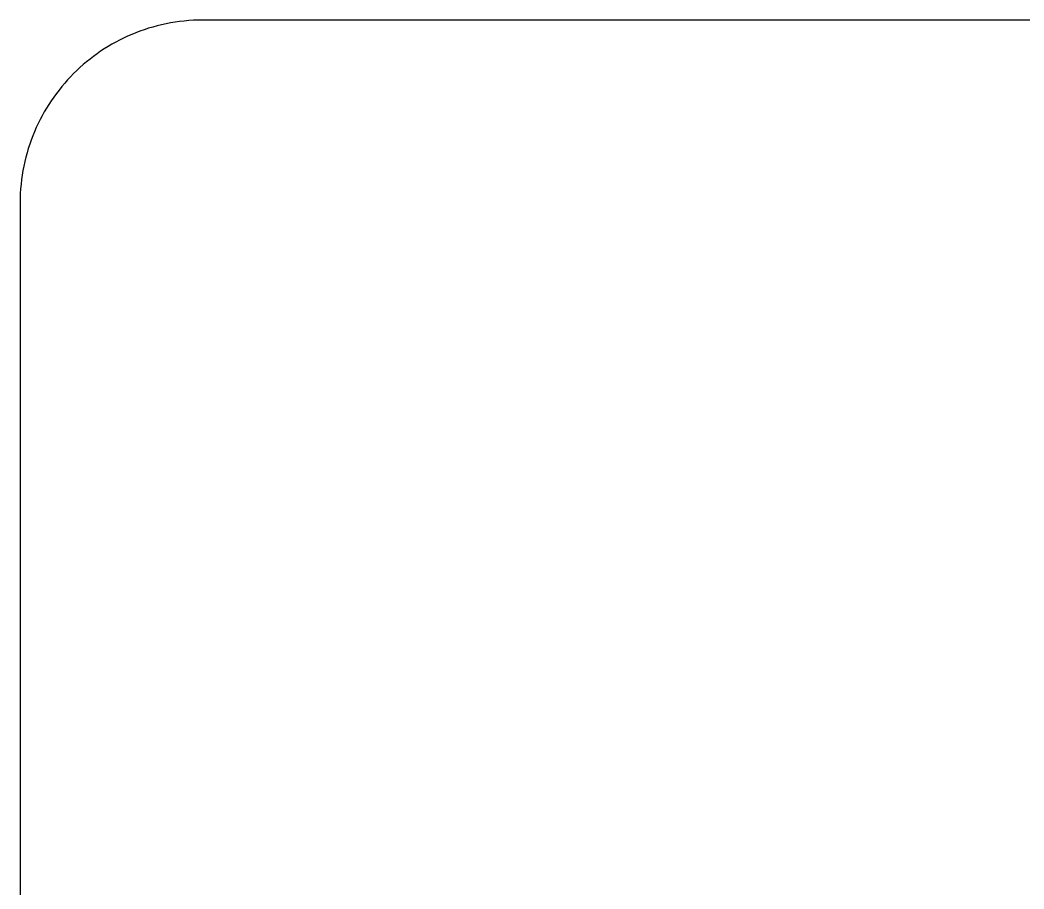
# Model space of a CAD drawing. Extents: x -53 to 325, y -116 to 23.
# Drawn here: x 259.75 to 267.99, y -78.02 to -70.89 of the extents above; entities that cross this region are included whole.
import ezdxf

# ---------------------------------------------------------------- set-up
doc = ezdxf.new("R2010")
doc.units = 0
for name, color, linetype in [('Shape1930', 7, 'CONTINUOUS'), ('Shape1931', 7, 'CONTINUOUS'), ('Shape1932', 7, 'CONTINUOUS'), ('Shape1933', 7, 'CONTINUOUS'), ('Shape1934', 7, 'CONTINUOUS'), ('Shape1935', 7, 'CONTINUOUS'), ('Shape1936', 7, 'CONTINUOUS'), ('Shape1937', 7, 'CONTINUOUS'), ('Shape1938', 7, 'CONTINUOUS'), ('Shape1939', 7, 'CONTINUOUS'), ('Shape1940', 7, 'CONTINUOUS'), ('Shape1941', 7, 'CONTINUOUS'), ('Shape1942', 7, 'CONTINUOUS'), ('Shape1943', 7, 'CONTINUOUS'), ('Shape1944', 7, 'CONTINUOUS'), ('Shape1945', 7, 'CONTINUOUS'), ('Shape1946', 7, 'CONTINUOUS'), ('Shape1947', 7, 'CONTINUOUS'), ('Shape1948', 7, 'CONTINUOUS'), ('Shape1949', 7, 'CONTINUOUS'), ('Shape1950', 7, 'CONTINUOUS'), ('Shape1951', 7, 'CONTINUOUS'), ('Shape1952', 7, 'CONTINUOUS'), ('Shape1953', 7, 'CONTINUOUS'), ('Shape1954', 7, 'CONTINUOUS'), ('Shape1955', 7, 'CONTINUOUS'), ('Shape1956', 7, 'CONTINUOUS'), ('Shape1957', 7, 'CONTINUOUS'), ('Shape1958', 7, 'CONTINUOUS'), ('Shape1959', 7, 'CONTINUOUS'), ('Shape1960', 7, 'CONTINUOUS'), ('Shape1961', 7, 'CONTINUOUS'), ('Shape1962', 7, 'CONTINUOUS'), ('Shape1963', 7, 'CONTINUOUS'), ('Shape1964', 7, 'CONTINUOUS'), ('Shape1965', 7, 'CONTINUOUS'), ('Shape1966', 7, 'CONTINUOUS'), ('Shape1967', 7, 'CONTINUOUS'), ('Shape1968', 7, 'CONTINUOUS'), ('Shape1969', 7, 'CONTINUOUS'), ('Shape1970', 7, 'CONTINUOUS'), ('Shape1971', 7, 'CONTINUOUS'), ('Shape1972', 7, 'CONTINUOUS'), ('Shape1973', 7, 'CONTINUOUS'), ('Shape1974', 7, 'CONTINUOUS'), ('Shape1975', 7, 'CONTINUOUS'), ('Shape1976', 7, 'CONTINUOUS'), ('Shape1977', 7, 'CONTINUOUS'), ('Shape1978', 7, 'CONTINUOUS'), ('Shape1979', 7, 'CONTINUOUS'), ('Shape1980', 7, 'CONTINUOUS'), ('Shape1981', 7, 'CONTINUOUS'), ('Shape1982', 7, 'CONTINUOUS'), ('Shape1983', 7, 'CONTINUOUS'), ('Shape1984', 7, 'CONTINUOUS'), ('Shape1985', 7, 'CONTINUOUS'), ('Shape1986', 7, 'CONTINUOUS'), ('Shape1987', 7, 'CONTINUOUS'), ('Shape1988', 7, 'CONTINUOUS'), ('Shape1989', 7, 'CONTINUOUS'), ('Shape1990', 7, 'CONTINUOUS'), ('Shape1991', 7, 'CONTINUOUS'), ('Shape1992', 7, 'CONTINUOUS'), ('Shape1993', 7, 'CONTINUOUS'), ('Shape1994', 7, 'CONTINUOUS'), ('Shape1995', 7, 'CONTINUOUS'), ('Shape1996', 7, 'CONTINUOUS'), ('Shape1997', 7, 'CONTINUOUS'), ('Shape1998', 7, 'CONTINUOUS'), ('Shape1999', 7, 'CONTINUOUS'), ('Shape2000', 7, 'CONTINUOUS'), ('Shape2001', 7, 'CONTINUOUS'), ('Shape2002', 7, 'CONTINUOUS'), ('Shape2003', 7, 'CONTINUOUS'), ('Shape2004', 7, 'CONTINUOUS'), ('Shape2005', 7, 'CONTINUOUS'), ('Shape2006', 7, 'CONTINUOUS'), ('Shape2007', 7, 'CONTINUOUS'), ('Shape2008', 7, 'CONTINUOUS'), ('Shape2009', 7, 'CONTINUOUS'), ('Shape2010', 7, 'CONTINUOUS'), ('Shape2011', 7, 'CONTINUOUS'), ('Shape2012', 7, 'CONTINUOUS'), ('Shape2013', 7, 'CONTINUOUS'), ('Shape2014', 7, 'CONTINUOUS'), ('Shape2015', 7, 'CONTINUOUS'), ('Shape2016', 7, 'CONTINUOUS'), ('Shape2017', 7, 'CONTINUOUS'), ('Shape2018', 7, 'CONTINUOUS'), ('Shape2019', 7, 'CONTINUOUS'), ('Shape2020', 7, 'CONTINUOUS'), ('Shape2021', 7, 'CONTINUOUS'), ('Shape2022', 7, 'CONTINUOUS'), ('Shape2023', 7, 'CONTINUOUS'), ('Shape2024', 7, 'CONTINUOUS'), ('Shape2025', 7, 'CONTINUOUS'), ('Shape2026', 7, 'CONTINUOUS'), ('Shape2027', 7, 'CONTINUOUS'), ('Shape2028', 7, 'CONTINUOUS'), ('Shape2029', 7, 'CONTINUOUS'), ('Shape2030', 7, 'CONTINUOUS'), ('Shape2031', 7, 'CONTINUOUS'), ('Shape2032', 7, 'CONTINUOUS'), ('Shape2033', 7, 'CONTINUOUS'), ('Shape2034', 7, 'CONTINUOUS'), ('Shape2035', 7, 'CONTINUOUS'), ('Shape2036', 7, 'CONTINUOUS'), ('Shape2037', 7, 'CONTINUOUS'), ('Shape2038', 7, 'CONTINUOUS'), ('Shape2039', 7, 'CONTINUOUS'), ('Shape2040', 7, 'CONTINUOUS'), ('Shape2041', 7, 'CONTINUOUS'), ('Shape2042', 7, 'CONTINUOUS'), ('Shape2043', 7, 'CONTINUOUS'), ('Shape2044', 7, 'CONTINUOUS'), ('Shape2045', 7, 'CONTINUOUS'), ('Shape2046', 7, 'CONTINUOUS'), ('Shape2047', 7, 'CONTINUOUS'), ('Shape2048', 7, 'CONTINUOUS'), ('Shape2049', 7, 'CONTINUOUS'), ('Shape2050', 7, 'CONTINUOUS'), ('Shape2051', 7, 'CONTINUOUS'), ('Shape2052', 7, 'CONTINUOUS'), ('Shape2053', 7, 'CONTINUOUS'), ('Shape2054', 7, 'CONTINUOUS'), ('Shape2055', 7, 'CONTINUOUS'), ('Shape2056', 7, 'CONTINUOUS'), ('Shape2057', 7, 'CONTINUOUS'), ('Shape2058', 7, 'CONTINUOUS'), ('Shape2059', 7, 'CONTINUOUS'), ('Shape2060', 7, 'CONTINUOUS'), ('Shape2061', 7, 'CONTINUOUS'), ('Shape2062', 7, 'CONTINUOUS'), ('Shape2063', 7, 'CONTINUOUS'), ('Shape2064', 7, 'CONTINUOUS'), ('Shape2065', 7, 'CONTINUOUS'), ('Shape2066', 7, 'CONTINUOUS'), ('Shape2067', 7, 'CONTINUOUS'), ('Shape2068', 7, 'CONTINUOUS'), ('Shape2069', 7, 'CONTINUOUS'), ('Shape2070', 7, 'CONTINUOUS'), ('Shape2071', 7, 'CONTINUOUS'), ('Shape2072', 7, 'CONTINUOUS'), ('Shape2073', 7, 'CONTINUOUS'), ('Shape2074', 7, 'CONTINUOUS'), ('Shape2075', 7, 'CONTINUOUS'), ('Shape2076', 7, 'CONTINUOUS'), ('Shape2077', 7, 'CONTINUOUS'), ('Shape2078', 7, 'CONTINUOUS'), ('Shape2079', 7, 'CONTINUOUS'), ('Shape2080', 7, 'CONTINUOUS'), ('Shape2081', 7, 'CONTINUOUS'), ('Shape2082', 7, 'CONTINUOUS'), ('Shape2083', 7, 'CONTINUOUS'), ('Shape2084', 7, 'CONTINUOUS'), ('Shape2085', 7, 'CONTINUOUS'), ('Shape2086', 7, 'CONTINUOUS'), ('Shape2087', 7, 'CONTINUOUS'), ('Shape2088', 7, 'CONTINUOUS'), ('Shape2089', 7, 'CONTINUOUS'), ('Shape2090', 7, 'CONTINUOUS'), ('Shape2091', 7, 'CONTINUOUS'), ('Shape2092', 7, 'CONTINUOUS'), ('Shape2093', 7, 'CONTINUOUS'), ('Shape2094', 7, 'CONTINUOUS'), ('Shape2095', 7, 'CONTINUOUS'), ('Shape2096', 7, 'CONTINUOUS'), ('Shape2097', 7, 'CONTINUOUS'), ('Shape2098', 7, 'CONTINUOUS'), ('Shape2099', 7, 'CONTINUOUS'), ('Shape2100', 7, 'CONTINUOUS'), ('Shape2101', 7, 'CONTINUOUS'), ('Shape2102', 7, 'CONTINUOUS'), ('Shape2103', 7, 'CONTINUOUS'), ('Shape2104', 7, 'CONTINUOUS'), ('Shape2105', 7, 'CONTINUOUS'), ('Shape2106', 7, 'CONTINUOUS'), ('Shape2107', 7, 'CONTINUOUS'), ('Shape2108', 7, 'CONTINUOUS'), ('Shape2109', 7, 'CONTINUOUS'), ('Shape2110', 7, 'CONTINUOUS'), ('Shape2111', 7, 'CONTINUOUS'), ('Shape2112', 7, 'CONTINUOUS'), ('Shape2113', 7, 'CONTINUOUS'), ('Shape2114', 7, 'CONTINUOUS'), ('Shape2115', 7, 'CONTINUOUS'), ('Shape2116', 7, 'CONTINUOUS'), ('Shape2117', 7, 'CONTINUOUS'), ('Shape2118', 7, 'CONTINUOUS'), ('Shape2119', 7, 'CONTINUOUS'), ('Shape2120', 7, 'CONTINUOUS'), ('Shape2121', 7, 'CONTINUOUS'), ('Shape2122', 7, 'CONTINUOUS'), ('Shape2123', 7, 'CONTINUOUS'), ('Shape2124', 7, 'CONTINUOUS'), ('Shape2125', 7, 'CONTINUOUS'), ('Shape2126', 7, 'CONTINUOUS'), ('Shape2127', 7, 'CONTINUOUS'), ('Shape2128', 7, 'CONTINUOUS'), ('Shape2129', 7, 'CONTINUOUS'), ('Shape2130', 7, 'CONTINUOUS'), ('Shape2131', 7, 'CONTINUOUS'), ('Shape2132', 7, 'CONTINUOUS'), ('Shape2133', 7, 'CONTINUOUS'), ('Shape2134', 7, 'CONTINUOUS'), ('Shape2135', 7, 'CONTINUOUS'), ('Shape2136', 7, 'CONTINUOUS'), ('Shape2137', 7, 'CONTINUOUS'), ('Shape2138', 7, 'CONTINUOUS'), ('Shape2139', 7, 'CONTINUOUS'), ('Shape2140', 7, 'CONTINUOUS'), ('Shape2141', 7, 'CONTINUOUS'), ('Shape2142', 7, 'CONTINUOUS'), ('Shape2143', 7, 'CONTINUOUS'), ('Shape2144', 7, 'CONTINUOUS'), ('Shape2145', 7, 'CONTINUOUS'), ('Shape2146', 7, 'CONTINUOUS'), ('Shape2147', 7, 'CONTINUOUS'), ('Shape2148', 7, 'CONTINUOUS'), ('Shape2149', 7, 'CONTINUOUS'), ('Shape2150', 7, 'CONTINUOUS'), ('Shape2151', 7, 'CONTINUOUS'), ('Shape2152', 7, 'CONTINUOUS'), ('Shape2153', 7, 'CONTINUOUS'), ('Shape2154', 7, 'CONTINUOUS'), ('Shape2155', 7, 'CONTINUOUS'), ('Shape2156', 7, 'CONTINUOUS'), ('Shape2157', 7, 'CONTINUOUS'), ('Shape2158', 7, 'CONTINUOUS'), ('Shape2159', 7, 'CONTINUOUS'), ('Shape2160', 7, 'CONTINUOUS'), ('Shape2161', 7, 'CONTINUOUS'), ('Shape2162', 7, 'CONTINUOUS'), ('Shape2163', 7, 'CONTINUOUS'), ('Shape2164', 7, 'CONTINUOUS'), ('Shape2165', 7, 'CONTINUOUS'), ('Shape2166', 7, 'CONTINUOUS'), ('Shape2167', 7, 'CONTINUOUS'), ('Shape2168', 7, 'CONTINUOUS'), ('Shape2169', 7, 'CONTINUOUS'), ('Shape2170', 7, 'CONTINUOUS'), ('Shape2171', 7, 'CONTINUOUS'), ('Shape2172', 7, 'CONTINUOUS'), ('Shape2173', 7, 'CONTINUOUS'), ('Shape2174', 7, 'CONTINUOUS'), ('Shape2175', 7, 'CONTINUOUS'), ('Shape2176', 7, 'CONTINUOUS'), ('Shape2177', 7, 'CONTINUOUS'), ('Shape2178', 7, 'CONTINUOUS'), ('Shape2179', 7, 'CONTINUOUS'), ('Shape2180', 7, 'CONTINUOUS'), ('Shape2181', 7, 'CONTINUOUS'), ('Shape2182', 7, 'CONTINUOUS'), ('Shape2183', 7, 'CONTINUOUS'), ('Shape2184', 7, 'CONTINUOUS'), ('Shape2185', 7, 'CONTINUOUS'), ('Shape2186', 7, 'CONTINUOUS'), ('Shape2187', 7, 'CONTINUOUS'), ('Shape2188', 7, 'CONTINUOUS'), ('Shape2189', 7, 'CONTINUOUS'), ('Shape2190', 7, 'CONTINUOUS'), ('Shape2191', 7, 'CONTINUOUS'), ('Shape2192', 7, 'CONTINUOUS'), ('Shape2193', 7, 'CONTINUOUS'), ('Shape2194', 7, 'CONTINUOUS'), ('Shape2195', 7, 'CONTINUOUS'), ('Shape2196', 7, 'CONTINUOUS'), ('Shape2197', 7, 'CONTINUOUS'), ('Shape2198', 7, 'CONTINUOUS'), ('Shape2199', 7, 'CONTINUOUS'), ('Shape2200', 7, 'CONTINUOUS'), ('Shape2201', 7, 'CONTINUOUS'), ('Shape2202', 7, 'CONTINUOUS'), ('Shape2203', 7, 'CONTINUOUS'), ('Shape2204', 7, 'CONTINUOUS'), ('Shape2205', 7, 'CONTINUOUS'), ('Shape2206', 7, 'CONTINUOUS'), ('Shape2207', 7, 'CONTINUOUS'), ('Shape2208', 7, 'CONTINUOUS'), ('Shape2209', 7, 'CONTINUOUS'), ('Shape2210', 7, 'CONTINUOUS'), ('Shape2211', 7, 'CONTINUOUS'), ('Shape2212', 7, 'CONTINUOUS'), ('Shape2213', 7, 'CONTINUOUS'), ('Shape2214', 7, 'CONTINUOUS'), ('Shape2215', 7, 'CONTINUOUS'), ('Shape2216', 7, 'CONTINUOUS'), ('Shape2217', 7, 'CONTINUOUS'), ('Shape2218', 7, 'CONTINUOUS'), ('Shape2219', 7, 'CONTINUOUS'), ('Shape2220', 7, 'CONTINUOUS'), ('Shape2221', 7, 'CONTINUOUS'), ('Shape2222', 7, 'CONTINUOUS'), ('Shape2223', 7, 'CONTINUOUS'), ('Shape2224', 7, 'CONTINUOUS'), ('Shape2225', 7, 'CONTINUOUS'), ('Shape2226', 7, 'CONTINUOUS'), ('Shape2227', 7, 'CONTINUOUS'), ('Shape2228', 7, 'CONTINUOUS'), ('Shape2229', 7, 'CONTINUOUS'), ('Shape2230', 7, 'CONTINUOUS'), ('Shape2231', 7, 'CONTINUOUS'), ('Shape2232', 7, 'CONTINUOUS'), ('Shape2233', 7, 'CONTINUOUS'), ('Shape2234', 7, 'CONTINUOUS'), ('Shape2235', 7, 'CONTINUOUS'), ('Shape2236', 7, 'CONTINUOUS'), ('Shape2237', 7, 'CONTINUOUS'), ('Shape2238', 7, 'CONTINUOUS'), ('Shape2239', 7, 'CONTINUOUS'), ('Shape2240', 7, 'CONTINUOUS'), ('Shape2241', 7, 'CONTINUOUS'), ('Shape2242', 7, 'CONTINUOUS'), ('Shape2243', 7, 'CONTINUOUS'), ('Shape2244', 7, 'CONTINUOUS'), ('Shape2245', 7, 'CONTINUOUS'), ('Shape2246', 7, 'CONTINUOUS'), ('Shape2247', 7, 'CONTINUOUS'), ('Shape2248', 7, 'CONTINUOUS'), ('Shape2249', 7, 'CONTINUOUS')]:
    doc.layers.add(name, color=color, linetype=linetype)

msp = doc.modelspace()

# ---------------------------------------------------------------- linework, layer by layer
at = {"layer": 'Shape1930'}
msp.add_line((268.088, -70.8924), (267.89, -70.8924), dxfattribs=at)
at = {"layer": 'Shape1931'}
msp.add_line((267.89, -70.8924), (267.693, -70.8924), dxfattribs=at)
at = {"layer": 'Shape1932'}
msp.add_line((267.693, -70.8924), (267.497, -70.8924), dxfattribs=at)
at = {"layer": 'Shape1933'}
msp.add_line((267.497, -70.8924), (267.301, -70.8924), dxfattribs=at)
at = {"layer": 'Shape1934'}
msp.add_line((267.301, -70.8924), (267.204, -70.8924), dxfattribs=at)
at = {"layer": 'Shape1935'}
msp.add_line((267.204, -70.8924), (267.108, -70.8924), dxfattribs=at)
at = {"layer": 'Shape1936'}
msp.add_line((267.108, -70.8924), (267.011, -70.8924), dxfattribs=at)
at = {"layer": 'Shape1937'}
msp.add_line((267.011, -70.8924), (266.915, -70.8924), dxfattribs=at)
at = {"layer": 'Shape1938'}
msp.add_line((266.915, -70.8924), (266.82, -70.8924), dxfattribs=at)
at = {"layer": 'Shape1939'}
msp.add_line((266.82, -70.8924), (266.725, -70.8924), dxfattribs=at)
at = {"layer": 'Shape1940'}
msp.add_line((266.725, -70.8924), (266.63, -70.8924), dxfattribs=at)
at = {"layer": 'Shape1941'}
msp.add_line((266.63, -70.8924), (266.535, -70.8924), dxfattribs=at)
at = {"layer": 'Shape1942'}
msp.add_line((266.535, -70.8924), (266.441, -70.8924), dxfattribs=at)
at = {"layer": 'Shape1943'}
msp.add_line((266.441, -70.8924), (266.348, -70.8924), dxfattribs=at)
at = {"layer": 'Shape1944'}
msp.add_line((266.348, -70.8924), (266.255, -70.8924), dxfattribs=at)
at = {"layer": 'Shape1945'}
msp.add_line((266.255, -70.8924), (266.162, -70.8924), dxfattribs=at)
at = {"layer": 'Shape1946'}
msp.add_line((266.162, -70.8924), (266.07, -70.8924), dxfattribs=at)
at = {"layer": 'Shape1947'}
msp.add_line((266.07, -70.8924), (265.978, -70.8924), dxfattribs=at)
at = {"layer": 'Shape1948'}
msp.add_line((265.978, -70.8924), (265.887, -70.8924), dxfattribs=at)
at = {"layer": 'Shape1949'}
msp.add_line((265.887, -70.8924), (265.796, -70.8924), dxfattribs=at)
at = {"layer": 'Shape1950'}
msp.add_line((265.796, -70.8924), (265.706, -70.8924), dxfattribs=at)
at = {"layer": 'Shape1951'}
msp.add_line((265.706, -70.8924), (265.616, -70.8924), dxfattribs=at)
at = {"layer": 'Shape1952'}
msp.add_line((265.616, -70.8924), (265.527, -70.8924), dxfattribs=at)
at = {"layer": 'Shape1953'}
msp.add_line((265.527, -70.8924), (265.438, -70.8924), dxfattribs=at)
at = {"layer": 'Shape1954'}
msp.add_line((265.438, -70.8924), (265.35, -70.8924), dxfattribs=at)
at = {"layer": 'Shape1955'}
msp.add_line((265.35, -70.8924), (265.263, -70.8924), dxfattribs=at)
at = {"layer": 'Shape1956'}
msp.add_line((265.263, -70.8924), (265.176, -70.8924), dxfattribs=at)
at = {"layer": 'Shape1957'}
msp.add_line((265.176, -70.8924), (265.09, -70.8924), dxfattribs=at)
at = {"layer": 'Shape1958'}
msp.add_line((265.09, -70.8924), (265.004, -70.8924), dxfattribs=at)
at = {"layer": 'Shape1959'}
msp.add_line((265.004, -70.8924), (264.919, -70.8924), dxfattribs=at)
at = {"layer": 'Shape1960'}
msp.add_line((264.919, -70.8924), (264.835, -70.8924), dxfattribs=at)
at = {"layer": 'Shape1961'}
msp.add_line((264.835, -70.8924), (264.751, -70.8924), dxfattribs=at)
at = {"layer": 'Shape1962'}
msp.add_line((264.751, -70.8924), (264.668, -70.8924), dxfattribs=at)
at = {"layer": 'Shape1963'}
msp.add_line((264.668, -70.8924), (264.586, -70.8924), dxfattribs=at)
at = {"layer": 'Shape1964'}
msp.add_line((264.586, -70.8924), (264.504, -70.8924), dxfattribs=at)
at = {"layer": 'Shape1965'}
msp.add_line((264.504, -70.8924), (264.423, -70.8924), dxfattribs=at)
at = {"layer": 'Shape1966'}
msp.add_line((264.423, -70.8924), (264.343, -70.8924), dxfattribs=at)
at = {"layer": 'Shape1967'}
msp.add_line((264.343, -70.8924), (264.264, -70.8924), dxfattribs=at)
at = {"layer": 'Shape1968'}
msp.add_line((264.264, -70.8924), (264.185, -70.8924), dxfattribs=at)
at = {"layer": 'Shape1969'}
msp.add_line((264.185, -70.8924), (264.107, -70.8924), dxfattribs=at)
at = {"layer": 'Shape1970'}
msp.add_line((264.107, -70.8924), (264.03, -70.8924), dxfattribs=at)
at = {"layer": 'Shape1971'}
msp.add_line((264.03, -70.8924), (263.953, -70.8924), dxfattribs=at)
at = {"layer": 'Shape1972'}
msp.add_line((263.953, -70.8924), (263.878, -70.8924), dxfattribs=at)
at = {"layer": 'Shape1973'}
msp.add_line((263.878, -70.8924), (263.803, -70.8924), dxfattribs=at)
at = {"layer": 'Shape1974'}
msp.add_line((263.803, -70.8924), (263.729, -70.8924), dxfattribs=at)
at = {"layer": 'Shape1975'}
msp.add_line((263.729, -70.8924), (263.656, -70.8924), dxfattribs=at)
at = {"layer": 'Shape1976'}
msp.add_line((263.656, -70.8924), (263.583, -70.8924), dxfattribs=at)
at = {"layer": 'Shape1977'}
msp.add_line((263.583, -70.8924), (263.512, -70.8924), dxfattribs=at)
at = {"layer": 'Shape1978'}
msp.add_line((263.512, -70.8924), (263.441, -70.8924), dxfattribs=at)
at = {"layer": 'Shape1979'}
msp.add_line((263.441, -70.8924), (263.372, -70.8924), dxfattribs=at)
at = {"layer": 'Shape1980'}
msp.add_line((263.372, -70.8924), (263.303, -70.8924), dxfattribs=at)
at = {"layer": 'Shape1981'}
msp.add_line((263.303, -70.8924), (263.235, -70.8924), dxfattribs=at)
at = {"layer": 'Shape1982'}
msp.add_line((263.235, -70.8924), (263.168, -70.8924), dxfattribs=at)
at = {"layer": 'Shape1983'}
msp.add_line((263.168, -70.8924), (263.102, -70.8924), dxfattribs=at)
at = {"layer": 'Shape1984'}
msp.add_line((263.102, -70.8924), (263.036, -70.8924), dxfattribs=at)
at = {"layer": 'Shape1985'}
msp.add_line((263.036, -70.8924), (262.972, -70.8924), dxfattribs=at)
at = {"layer": 'Shape1986'}
msp.add_line((262.972, -70.8924), (262.909, -70.8924), dxfattribs=at)
at = {"layer": 'Shape1987'}
msp.add_line((262.909, -70.8924), (262.847, -70.8924), dxfattribs=at)
at = {"layer": 'Shape1988'}
msp.add_line((262.847, -70.8924), (262.785, -70.8924), dxfattribs=at)
at = {"layer": 'Shape1989'}
msp.add_line((262.785, -70.8924), (262.725, -70.8924), dxfattribs=at)
at = {"layer": 'Shape1990'}
msp.add_line((262.725, -70.8924), (262.666, -70.8924), dxfattribs=at)
at = {"layer": 'Shape1991'}
msp.add_line((262.666, -70.8924), (262.608, -70.8924), dxfattribs=at)
at = {"layer": 'Shape1992'}
msp.add_line((262.608, -70.8924), (262.55, -70.8924), dxfattribs=at)
at = {"layer": 'Shape1993'}
msp.add_line((262.55, -70.8924), (262.494, -70.8924), dxfattribs=at)
at = {"layer": 'Shape1994'}
msp.add_line((262.494, -70.8924), (262.439, -70.8924), dxfattribs=at)
at = {"layer": 'Shape1995'}
msp.add_line((262.439, -70.8924), (262.385, -70.8924), dxfattribs=at)
at = {"layer": 'Shape1996'}
msp.add_line((262.385, -70.8924), (262.332, -70.8924), dxfattribs=at)
at = {"layer": 'Shape1997'}
msp.add_line((262.332, -70.8924), (262.28, -70.8924), dxfattribs=at)
at = {"layer": 'Shape1998'}
msp.add_line((262.28, -70.8924), (262.23, -70.8924), dxfattribs=at)
at = {"layer": 'Shape1999'}
msp.add_line((262.23, -70.8924), (262.18, -70.8924), dxfattribs=at)
at = {"layer": 'Shape2000'}
msp.add_line((262.18, -70.8924), (262.132, -70.8924), dxfattribs=at)
at = {"layer": 'Shape2001'}
msp.add_line((262.132, -70.8924), (262.084, -70.8924), dxfattribs=at)
at = {"layer": 'Shape2002'}
msp.add_line((262.084, -70.8924), (262.038, -70.8924), dxfattribs=at)
at = {"layer": 'Shape2003'}
msp.add_line((262.038, -70.8924), (261.993, -70.8924), dxfattribs=at)
at = {"layer": 'Shape2004'}
msp.add_line((261.993, -70.8924), (261.95, -70.8924), dxfattribs=at)
at = {"layer": 'Shape2005'}
msp.add_line((261.95, -70.8924), (261.907, -70.8924), dxfattribs=at)
at = {"layer": 'Shape2006'}
msp.add_line((261.907, -70.8924), (261.866, -70.8924), dxfattribs=at)
at = {"layer": 'Shape2007'}
msp.add_line((261.866, -70.8924), (261.826, -70.8924), dxfattribs=at)
at = {"layer": 'Shape2008'}
msp.add_line((261.826, -70.8924), (261.787, -70.8924), dxfattribs=at)
at = {"layer": 'Shape2009'}
msp.add_line((261.787, -70.8924), (261.749, -70.8924), dxfattribs=at)
at = {"layer": 'Shape2010'}
msp.add_line((261.749, -70.8924), (261.731, -70.8924), dxfattribs=at)
at = {"layer": 'Shape2011'}
msp.add_line((261.731, -70.8924), (261.713, -70.8924), dxfattribs=at)
at = {"layer": 'Shape2012'}
msp.add_line((261.713, -70.8924), (261.695, -70.8924), dxfattribs=at)
at = {"layer": 'Shape2013'}
msp.add_line((261.695, -70.8924), (261.678, -70.8924), dxfattribs=at)
at = {"layer": 'Shape2014'}
msp.add_line((261.678, -70.8924), (261.661, -70.8924), dxfattribs=at)
at = {"layer": 'Shape2015'}
msp.add_line((261.661, -70.8924), (261.644, -70.8924), dxfattribs=at)
at = {"layer": 'Shape2016'}
msp.add_line((261.644, -70.8924), (261.627, -70.8924), dxfattribs=at)
at = {"layer": 'Shape2017'}
msp.add_line((261.627, -70.8924), (261.611, -70.8924), dxfattribs=at)
at = {"layer": 'Shape2018'}
msp.add_line((261.611, -70.8924), (261.596, -70.8924), dxfattribs=at)
at = {"layer": 'Shape2019'}
msp.add_line((261.596, -70.8924), (261.58, -70.8924), dxfattribs=at)
at = {"layer": 'Shape2020'}
msp.add_line((261.58, -70.8924), (261.565, -70.8924), dxfattribs=at)
at = {"layer": 'Shape2021'}
msp.add_line((261.565, -70.8924), (261.55, -70.8924), dxfattribs=at)
at = {"layer": 'Shape2022'}
msp.add_line((261.55, -70.8924), (261.536, -70.8924), dxfattribs=at)
at = {"layer": 'Shape2023'}
msp.add_line((261.536, -70.8924), (261.522, -70.8924), dxfattribs=at)
at = {"layer": 'Shape2024'}
msp.add_line((261.522, -70.8924), (261.508, -70.8924), dxfattribs=at)
at = {"layer": 'Shape2025'}
msp.add_line((261.508, -70.8924), (261.495, -70.8924), dxfattribs=at)
at = {"layer": 'Shape2026'}
msp.add_line((261.495, -70.8924), (261.481, -70.8924), dxfattribs=at)
at = {"layer": 'Shape2027'}
msp.add_line((261.481, -70.8924), (261.469, -70.8924), dxfattribs=at)
at = {"layer": 'Shape2028'}
msp.add_line((261.469, -70.8924), (261.456, -70.8924), dxfattribs=at)
at = {"layer": 'Shape2029'}
msp.add_line((261.456, -70.8924), (261.444, -70.8924), dxfattribs=at)
at = {"layer": 'Shape2030'}
msp.add_line((261.444, -70.8924), (261.433, -70.8924), dxfattribs=at)
at = {"layer": 'Shape2031'}
msp.add_line((261.433, -70.8924), (261.421, -70.8924), dxfattribs=at)
at = {"layer": 'Shape2032'}
msp.add_line((261.421, -70.8924), (261.41, -70.8924), dxfattribs=at)
at = {"layer": 'Shape2033'}
msp.add_line((261.41, -70.8924), (261.4, -70.8924), dxfattribs=at)
at = {"layer": 'Shape2034'}
msp.add_line((261.4, -70.8924), (261.389, -70.8924), dxfattribs=at)
at = {"layer": 'Shape2035'}
msp.add_line((261.389, -70.8924), (261.379, -70.8924), dxfattribs=at)
at = {"layer": 'Shape2036'}
msp.add_line((261.379, -70.8924), (261.37, -70.8924), dxfattribs=at)
at = {"layer": 'Shape2037'}
msp.add_line((261.37, -70.8924), (261.36, -70.8924), dxfattribs=at)
at = {"layer": 'Shape2038'}
msp.add_line((261.36, -70.8924), (261.352, -70.8924), dxfattribs=at)
at = {"layer": 'Shape2039'}
msp.add_line((261.352, -70.8924), (261.343, -70.8924), dxfattribs=at)
at = {"layer": 'Shape2040'}
msp.add_line((261.343, -70.8924), (261.335, -70.8924), dxfattribs=at)
at = {"layer": 'Shape2041'}
msp.add_line((261.335, -70.8924), (261.327, -70.8924), dxfattribs=at)
at = {"layer": 'Shape2042'}
msp.add_line((261.327, -70.8924), (261.32, -70.8924), dxfattribs=at)
at = {"layer": 'Shape2043'}
msp.add_line((261.32, -70.8924), (261.313, -70.8924), dxfattribs=at)
at = {"layer": 'Shape2044'}
msp.add_line((261.313, -70.8924), (261.306, -70.8924), dxfattribs=at)
at = {"layer": 'Shape2045'}
msp.add_line((261.306, -70.8924), (261.3, -70.8924), dxfattribs=at)
at = {"layer": 'Shape2046'}
msp.add_line((261.3, -70.8924), (261.294, -70.8924), dxfattribs=at)
at = {"layer": 'Shape2047'}
msp.add_line((261.294, -70.8924), (261.288, -70.8924), dxfattribs=at)
at = {"layer": 'Shape2048'}
msp.add_line((261.288, -70.8924), (261.283, -70.8924), dxfattribs=at)
at = {"layer": 'Shape2049'}
msp.add_line((261.283, -70.8924), (261.278, -70.8924), dxfattribs=at)
at = {"layer": 'Shape2050'}
msp.add_line((261.278, -70.8924), (261.274, -70.8924), dxfattribs=at)
at = {"layer": 'Shape2051'}
msp.add_line((261.274, -70.8924), (261.269, -70.8924), dxfattribs=at)
at = {"layer": 'Shape2052'}
msp.add_line((261.269, -70.8924), (261.266, -70.8924), dxfattribs=at)
at = {"layer": 'Shape2053'}
msp.add_line((261.266, -70.8924), (261.262, -70.8924), dxfattribs=at)
at = {"layer": 'Shape2054'}
msp.add_line((261.262, -70.8924), (261.26, -70.8924), dxfattribs=at)
at = {"layer": 'Shape2055'}
msp.add_line((261.26, -70.8924), (261.257, -70.8924), dxfattribs=at)
at = {"layer": 'Shape2056'}
msp.add_line((261.257, -70.8924), (261.255, -70.8924), dxfattribs=at)
at = {"layer": 'Shape2057'}
msp.add_line((261.255, -70.8924), (261.253, -70.8924), dxfattribs=at)
at = {"layer": 'Shape2058'}
msp.add_line((261.253, -70.8924), (261.252, -70.8924), dxfattribs=at)
at = {"layer": 'Shape2059'}
msp.add_line((261.252, -70.8924), (261.251, -70.8924), dxfattribs=at)
at = {"layer": 'Shape2060'}
msp.add_line((261.251, -70.8924), (261.25, -70.8924), dxfattribs=at)
at = {"layer": 'Shape2061'}
msp.add_line((261.25, -70.8924), (261.25, -70.8924), dxfattribs=at)
at = {"layer": 'Shape2062'}
msp.add_line((261.25, -70.8924), (261.211, -70.8929), dxfattribs=at)
at = {"layer": 'Shape2063'}
msp.add_line((261.211, -70.8929), (261.173, -70.8944), dxfattribs=at)
at = {"layer": 'Shape2064'}
msp.add_line((261.173, -70.8944), (261.135, -70.8968), dxfattribs=at)
at = {"layer": 'Shape2065'}
msp.add_line((261.135, -70.8968), (261.097, -70.9002), dxfattribs=at)
at = {"layer": 'Shape2066'}
msp.add_line((261.097, -70.9002), (261.059, -70.9045), dxfattribs=at)
at = {"layer": 'Shape2067'}
msp.add_line((261.059, -70.9045), (261.022, -70.9097), dxfattribs=at)
at = {"layer": 'Shape2068'}
msp.add_line((261.022, -70.9097), (260.984, -70.9159), dxfattribs=at)
at = {"layer": 'Shape2069'}
msp.add_line((260.984, -70.9159), (260.948, -70.9229), dxfattribs=at)
at = {"layer": 'Shape2070'}
msp.add_line((260.948, -70.9229), (260.911, -70.9308), dxfattribs=at)
at = {"layer": 'Shape2071'}
msp.add_line((260.911, -70.9308), (260.875, -70.9397), dxfattribs=at)
at = {"layer": 'Shape2072'}
msp.add_line((260.875, -70.9397), (260.839, -70.9493), dxfattribs=at)
at = {"layer": 'Shape2073'}
msp.add_line((260.839, -70.9493), (260.804, -70.9599), dxfattribs=at)
at = {"layer": 'Shape2074'}
msp.add_line((260.804, -70.9599), (260.769, -70.9712), dxfattribs=at)
at = {"layer": 'Shape2075'}
msp.add_line((260.769, -70.9712), (260.734, -70.9835), dxfattribs=at)
at = {"layer": 'Shape2076'}
msp.add_line((260.734, -70.9835), (260.7, -70.9965), dxfattribs=at)
at = {"layer": 'Shape2077'}
msp.add_line((260.7, -70.9965), (260.666, -71.0103), dxfattribs=at)
at = {"layer": 'Shape2078'}
msp.add_line((260.666, -71.0103), (260.633, -71.0249), dxfattribs=at)
at = {"layer": 'Shape2079'}
msp.add_line((260.633, -71.0249), (260.6, -71.0403), dxfattribs=at)
at = {"layer": 'Shape2080'}
msp.add_line((260.6, -71.0403), (260.567, -71.0565), dxfattribs=at)
at = {"layer": 'Shape2081'}
msp.add_line((260.567, -71.0565), (260.535, -71.0735), dxfattribs=at)
at = {"layer": 'Shape2082'}
msp.add_line((260.535, -71.0735), (260.503, -71.0912), dxfattribs=at)
at = {"layer": 'Shape2083'}
msp.add_line((260.503, -71.0912), (260.472, -71.1096), dxfattribs=at)
at = {"layer": 'Shape2084'}
msp.add_line((260.472, -71.1096), (260.441, -71.1287), dxfattribs=at)
at = {"layer": 'Shape2085'}
msp.add_line((260.441, -71.1287), (260.411, -71.1486), dxfattribs=at)
at = {"layer": 'Shape2086'}
msp.add_line((260.411, -71.1486), (260.382, -71.1692), dxfattribs=at)
at = {"layer": 'Shape2087'}
msp.add_line((260.382, -71.1692), (260.352, -71.1904), dxfattribs=at)
at = {"layer": 'Shape2088'}
msp.add_line((260.352, -71.1904), (260.324, -71.2124), dxfattribs=at)
at = {"layer": 'Shape2089'}
msp.add_line((260.324, -71.2124), (260.296, -71.235), dxfattribs=at)
at = {"layer": 'Shape2090'}
msp.add_line((260.296, -71.235), (260.268, -71.2582), dxfattribs=at)
at = {"layer": 'Shape2091'}
msp.add_line((260.268, -71.2582), (260.241, -71.2821), dxfattribs=at)
at = {"layer": 'Shape2092'}
msp.add_line((260.241, -71.2821), (260.215, -71.3066), dxfattribs=at)
at = {"layer": 'Shape2093'}
msp.add_line((260.215, -71.3066), (260.189, -71.3318), dxfattribs=at)
at = {"layer": 'Shape2094'}
msp.add_line((260.189, -71.3318), (260.164, -71.3575), dxfattribs=at)
at = {"layer": 'Shape2095'}
msp.add_line((260.164, -71.3575), (260.14, -71.3839), dxfattribs=at)
at = {"layer": 'Shape2096'}
msp.add_line((260.14, -71.3839), (260.116, -71.4108), dxfattribs=at)
at = {"layer": 'Shape2097'}
msp.add_line((260.116, -71.4108), (260.092, -71.4383), dxfattribs=at)
at = {"layer": 'Shape2098'}
msp.add_line((260.092, -71.4383), (260.07, -71.4664), dxfattribs=at)
at = {"layer": 'Shape2099'}
msp.add_line((260.07, -71.4664), (260.048, -71.495), dxfattribs=at)
at = {"layer": 'Shape2100'}
msp.add_line((260.048, -71.495), (260.027, -71.5241), dxfattribs=at)
at = {"layer": 'Shape2101'}
msp.add_line((260.027, -71.5241), (260.006, -71.5538), dxfattribs=at)
at = {"layer": 'Shape2102'}
msp.add_line((260.006, -71.5538), (259.986, -71.5839), dxfattribs=at)
at = {"layer": 'Shape2103'}
msp.add_line((259.986, -71.5839), (259.967, -71.6146), dxfattribs=at)
at = {"layer": 'Shape2104'}
msp.add_line((259.967, -71.6146), (259.949, -71.6458), dxfattribs=at)
at = {"layer": 'Shape2105'}
msp.add_line((259.949, -71.6458), (259.931, -71.6774), dxfattribs=at)
at = {"layer": 'Shape2106'}
msp.add_line((259.931, -71.6774), (259.914, -71.7096), dxfattribs=at)
at = {"layer": 'Shape2107'}
msp.add_line((259.914, -71.7096), (259.898, -71.7421), dxfattribs=at)
at = {"layer": 'Shape2108'}
msp.add_line((259.898, -71.7421), (259.882, -71.7751), dxfattribs=at)
at = {"layer": 'Shape2109'}
msp.add_line((259.882, -71.7751), (259.868, -71.8086), dxfattribs=at)
at = {"layer": 'Shape2110'}
msp.add_line((259.868, -71.8086), (259.854, -71.8424), dxfattribs=at)
at = {"layer": 'Shape2111'}
msp.add_line((259.854, -71.8424), (259.841, -71.8767), dxfattribs=at)
at = {"layer": 'Shape2112'}
msp.add_line((259.841, -71.8767), (259.829, -71.9113), dxfattribs=at)
at = {"layer": 'Shape2113'}
msp.add_line((259.829, -71.9113), (259.817, -71.9464), dxfattribs=at)
at = {"layer": 'Shape2114'}
msp.add_line((259.817, -71.9464), (259.807, -71.9818), dxfattribs=at)
at = {"layer": 'Shape2115'}
msp.add_line((259.807, -71.9818), (259.797, -72.0176), dxfattribs=at)
at = {"layer": 'Shape2116'}
msp.add_line((259.797, -72.0176), (259.788, -72.0537), dxfattribs=at)
at = {"layer": 'Shape2117'}
msp.add_line((259.788, -72.0537), (259.78, -72.0901), dxfattribs=at)
at = {"layer": 'Shape2118'}
msp.add_line((259.78, -72.0901), (259.773, -72.1269), dxfattribs=at)
at = {"layer": 'Shape2119'}
msp.add_line((259.773, -72.1269), (259.767, -72.164), dxfattribs=at)
at = {"layer": 'Shape2120'}
msp.add_line((259.767, -72.164), (259.762, -72.2014), dxfattribs=at)
at = {"layer": 'Shape2121'}
msp.add_line((259.762, -72.2014), (259.758, -72.2391), dxfattribs=at)
at = {"layer": 'Shape2122'}
msp.add_line((259.758, -72.2391), (259.754, -72.277), dxfattribs=at)
at = {"layer": 'Shape2123'}
msp.add_line((259.754, -72.277), (259.752, -72.3152), dxfattribs=at)
at = {"layer": 'Shape2124'}
msp.add_line((259.752, -72.3152), (259.75, -72.3537), dxfattribs=at)
at = {"layer": 'Shape2125'}
msp.add_line((259.75, -72.3537), (259.75, -72.3924), dxfattribs=at)
at = {"layer": 'Shape2126'}
msp.add_line((259.75, -72.3924), (259.75, -72.3926), dxfattribs=at)
at = {"layer": 'Shape2127'}
msp.add_line((259.75, -72.3926), (259.75, -72.3932), dxfattribs=at)
at = {"layer": 'Shape2128'}
msp.add_line((259.75, -72.3932), (259.75, -72.3942), dxfattribs=at)
at = {"layer": 'Shape2129'}
msp.add_line((259.75, -72.3942), (259.75, -72.3955), dxfattribs=at)
at = {"layer": 'Shape2130'}
msp.add_line((259.75, -72.3955), (259.75, -72.3973), dxfattribs=at)
at = {"layer": 'Shape2131'}
msp.add_line((259.75, -72.3973), (259.75, -72.3994), dxfattribs=at)
at = {"layer": 'Shape2132'}
msp.add_line((259.75, -72.3994), (259.75, -72.4019), dxfattribs=at)
at = {"layer": 'Shape2133'}
msp.add_line((259.75, -72.4019), (259.75, -72.4048), dxfattribs=at)
at = {"layer": 'Shape2134'}
msp.add_line((259.75, -72.4048), (259.75, -72.408), dxfattribs=at)
at = {"layer": 'Shape2135'}
msp.add_line((259.75, -72.408), (259.75, -72.4117), dxfattribs=at)
at = {"layer": 'Shape2136'}
msp.add_line((259.75, -72.4117), (259.75, -72.4157), dxfattribs=at)
at = {"layer": 'Shape2137'}
msp.add_line((259.75, -72.4157), (259.75, -72.4201), dxfattribs=at)
at = {"layer": 'Shape2138'}
msp.add_line((259.75, -72.4201), (259.75, -72.4248), dxfattribs=at)
at = {"layer": 'Shape2139'}
msp.add_line((259.75, -72.4248), (259.75, -72.43), dxfattribs=at)
at = {"layer": 'Shape2140'}
msp.add_line((259.75, -72.43), (259.75, -72.4355), dxfattribs=at)
at = {"layer": 'Shape2141'}
msp.add_line((259.75, -72.4355), (259.75, -72.4413), dxfattribs=at)
at = {"layer": 'Shape2142'}
msp.add_line((259.75, -72.4413), (259.75, -72.4476), dxfattribs=at)
at = {"layer": 'Shape2143'}
msp.add_line((259.75, -72.4476), (259.75, -72.4542), dxfattribs=at)
at = {"layer": 'Shape2144'}
msp.add_line((259.75, -72.4542), (259.75, -72.4611), dxfattribs=at)
at = {"layer": 'Shape2145'}
msp.add_line((259.75, -72.4611), (259.75, -72.4684), dxfattribs=at)
at = {"layer": 'Shape2146'}
msp.add_line((259.75, -72.4684), (259.75, -72.4761), dxfattribs=at)
at = {"layer": 'Shape2147'}
msp.add_line((259.75, -72.4761), (259.75, -72.4842), dxfattribs=at)
at = {"layer": 'Shape2148'}
msp.add_line((259.75, -72.4842), (259.75, -72.4926), dxfattribs=at)
at = {"layer": 'Shape2149'}
msp.add_line((259.75, -72.4926), (259.75, -72.5013), dxfattribs=at)
at = {"layer": 'Shape2150'}
msp.add_line((259.75, -72.5013), (259.75, -72.5104), dxfattribs=at)
at = {"layer": 'Shape2151'}
msp.add_line((259.75, -72.5104), (259.75, -72.5199), dxfattribs=at)
at = {"layer": 'Shape2152'}
msp.add_line((259.75, -72.5199), (259.75, -72.5297), dxfattribs=at)
at = {"layer": 'Shape2153'}
msp.add_line((259.75, -72.5297), (259.75, -72.5398), dxfattribs=at)
at = {"layer": 'Shape2154'}
msp.add_line((259.75, -72.5398), (259.75, -72.5503), dxfattribs=at)
at = {"layer": 'Shape2155'}
msp.add_line((259.75, -72.5503), (259.75, -72.5612), dxfattribs=at)
at = {"layer": 'Shape2156'}
msp.add_line((259.75, -72.5612), (259.75, -72.5724), dxfattribs=at)
at = {"layer": 'Shape2157'}
msp.add_line((259.75, -72.5724), (259.75, -72.5839), dxfattribs=at)
at = {"layer": 'Shape2158'}
msp.add_line((259.75, -72.5839), (259.75, -72.5958), dxfattribs=at)
at = {"layer": 'Shape2159'}
msp.add_line((259.75, -72.5958), (259.75, -72.608), dxfattribs=at)
at = {"layer": 'Shape2160'}
msp.add_line((259.75, -72.608), (259.75, -72.6206), dxfattribs=at)
at = {"layer": 'Shape2161'}
msp.add_line((259.75, -72.6206), (259.75, -72.6335), dxfattribs=at)
at = {"layer": 'Shape2162'}
msp.add_line((259.75, -72.6335), (259.75, -72.6467), dxfattribs=at)
at = {"layer": 'Shape2163'}
msp.add_line((259.75, -72.6467), (259.75, -72.6602), dxfattribs=at)
at = {"layer": 'Shape2164'}
msp.add_line((259.75, -72.6602), (259.75, -72.6741), dxfattribs=at)
at = {"layer": 'Shape2165'}
msp.add_line((259.75, -72.6741), (259.75, -72.6884), dxfattribs=at)
at = {"layer": 'Shape2166'}
msp.add_line((259.75, -72.6884), (259.75, -72.7029), dxfattribs=at)
at = {"layer": 'Shape2167'}
msp.add_line((259.75, -72.7029), (259.75, -72.7178), dxfattribs=at)
at = {"layer": 'Shape2168'}
msp.add_line((259.75, -72.7178), (259.75, -72.733), dxfattribs=at)
at = {"layer": 'Shape2169'}
msp.add_line((259.75, -72.733), (259.75, -72.7485), dxfattribs=at)
at = {"layer": 'Shape2170'}
msp.add_line((259.75, -72.7485), (259.75, -72.7644), dxfattribs=at)
at = {"layer": 'Shape2171'}
msp.add_line((259.75, -72.7644), (259.75, -72.7806), dxfattribs=at)
at = {"layer": 'Shape2172'}
msp.add_line((259.75, -72.7806), (259.75, -72.7971), dxfattribs=at)
at = {"layer": 'Shape2173'}
msp.add_line((259.75, -72.7971), (259.75, -72.8139), dxfattribs=at)
at = {"layer": 'Shape2174'}
msp.add_line((259.75, -72.8139), (259.75, -72.831), dxfattribs=at)
at = {"layer": 'Shape2175'}
msp.add_line((259.75, -72.831), (259.75, -72.8485), dxfattribs=at)
at = {"layer": 'Shape2176'}
msp.add_line((259.75, -72.8485), (259.75, -72.8843), dxfattribs=at)
at = {"layer": 'Shape2177'}
msp.add_line((259.75, -72.8843), (259.75, -72.9214), dxfattribs=at)
at = {"layer": 'Shape2178'}
msp.add_line((259.75, -72.9214), (259.75, -72.9597), dxfattribs=at)
at = {"layer": 'Shape2179'}
msp.add_line((259.75, -72.9597), (259.75, -72.9992), dxfattribs=at)
at = {"layer": 'Shape2180'}
msp.add_line((259.75, -72.9992), (259.75, -73.04), dxfattribs=at)
at = {"layer": 'Shape2181'}
msp.add_line((259.75, -73.04), (259.75, -73.0819), dxfattribs=at)
at = {"layer": 'Shape2182'}
msp.add_line((259.75, -73.0819), (259.75, -73.125), dxfattribs=at)
at = {"layer": 'Shape2183'}
msp.add_line((259.75, -73.125), (259.75, -73.1693), dxfattribs=at)
at = {"layer": 'Shape2184'}
msp.add_line((259.75, -73.1693), (259.75, -73.2148), dxfattribs=at)
at = {"layer": 'Shape2185'}
msp.add_line((259.75, -73.2148), (259.75, -73.2614), dxfattribs=at)
at = {"layer": 'Shape2186'}
msp.add_line((259.75, -73.2614), (259.75, -73.3091), dxfattribs=at)
at = {"layer": 'Shape2187'}
msp.add_line((259.75, -73.3091), (259.75, -73.358), dxfattribs=at)
at = {"layer": 'Shape2188'}
msp.add_line((259.75, -73.358), (259.75, -73.4079), dxfattribs=at)
at = {"layer": 'Shape2189'}
msp.add_line((259.75, -73.4079), (259.75, -73.459), dxfattribs=at)
at = {"layer": 'Shape2190'}
msp.add_line((259.75, -73.459), (259.75, -73.5111), dxfattribs=at)
at = {"layer": 'Shape2191'}
msp.add_line((259.75, -73.5111), (259.75, -73.5643), dxfattribs=at)
at = {"layer": 'Shape2192'}
msp.add_line((259.75, -73.5643), (259.75, -73.6186), dxfattribs=at)
at = {"layer": 'Shape2193'}
msp.add_line((259.75, -73.6186), (259.75, -73.6739), dxfattribs=at)
at = {"layer": 'Shape2194'}
msp.add_line((259.75, -73.6739), (259.75, -73.7303), dxfattribs=at)
at = {"layer": 'Shape2195'}
msp.add_line((259.75, -73.7303), (259.75, -73.7877), dxfattribs=at)
at = {"layer": 'Shape2196'}
msp.add_line((259.75, -73.7877), (259.75, -73.8461), dxfattribs=at)
at = {"layer": 'Shape2197'}
msp.add_line((259.75, -73.8461), (259.75, -73.9055), dxfattribs=at)
at = {"layer": 'Shape2198'}
msp.add_line((259.75, -73.9055), (259.75, -73.9659), dxfattribs=at)
at = {"layer": 'Shape2199'}
msp.add_line((259.75, -73.9659), (259.75, -74.0273), dxfattribs=at)
at = {"layer": 'Shape2200'}
msp.add_line((259.75, -74.0273), (259.75, -74.0896), dxfattribs=at)
at = {"layer": 'Shape2201'}
msp.add_line((259.75, -74.0896), (259.75, -74.1529), dxfattribs=at)
at = {"layer": 'Shape2202'}
msp.add_line((259.75, -74.1529), (259.75, -74.2171), dxfattribs=at)
at = {"layer": 'Shape2203'}
msp.add_line((259.75, -74.2171), (259.75, -74.2822), dxfattribs=at)
at = {"layer": 'Shape2204'}
msp.add_line((259.75, -74.2822), (259.75, -74.3483), dxfattribs=at)
at = {"layer": 'Shape2205'}
msp.add_line((259.75, -74.3483), (259.75, -74.4152), dxfattribs=at)
at = {"layer": 'Shape2206'}
msp.add_line((259.75, -74.4152), (259.75, -74.4831), dxfattribs=at)
at = {"layer": 'Shape2207'}
msp.add_line((259.75, -74.4831), (259.75, -74.5518), dxfattribs=at)
at = {"layer": 'Shape2208'}
msp.add_line((259.75, -74.5518), (259.75, -74.6214), dxfattribs=at)
at = {"layer": 'Shape2209'}
msp.add_line((259.75, -74.6214), (259.75, -74.6919), dxfattribs=at)
at = {"layer": 'Shape2210'}
msp.add_line((259.75, -74.6919), (259.75, -74.7632), dxfattribs=at)
at = {"layer": 'Shape2211'}
msp.add_line((259.75, -74.7632), (259.75, -74.8353), dxfattribs=at)
at = {"layer": 'Shape2212'}
msp.add_line((259.75, -74.8353), (259.75, -74.9082), dxfattribs=at)
at = {"layer": 'Shape2213'}
msp.add_line((259.75, -74.9082), (259.75, -74.982), dxfattribs=at)
at = {"layer": 'Shape2214'}
msp.add_line((259.75, -74.982), (259.75, -75.0565), dxfattribs=at)
at = {"layer": 'Shape2215'}
msp.add_line((259.75, -75.0565), (259.75, -75.1318), dxfattribs=at)
at = {"layer": 'Shape2216'}
msp.add_line((259.75, -75.1318), (259.75, -75.2079), dxfattribs=at)
at = {"layer": 'Shape2217'}
msp.add_line((259.75, -75.2079), (259.75, -75.2847), dxfattribs=at)
at = {"layer": 'Shape2218'}
msp.add_line((259.75, -75.2847), (259.75, -75.3623), dxfattribs=at)
at = {"layer": 'Shape2219'}
msp.add_line((259.75, -75.3623), (259.75, -75.4406), dxfattribs=at)
at = {"layer": 'Shape2220'}
msp.add_line((259.75, -75.4406), (259.75, -75.5197), dxfattribs=at)
at = {"layer": 'Shape2221'}
msp.add_line((259.75, -75.5197), (259.75, -75.5994), dxfattribs=at)
at = {"layer": 'Shape2222'}
msp.add_line((259.75, -75.5994), (259.75, -75.6798), dxfattribs=at)
at = {"layer": 'Shape2223'}
msp.add_line((259.75, -75.6798), (259.75, -75.761), dxfattribs=at)
at = {"layer": 'Shape2224'}
msp.add_line((259.75, -75.761), (259.75, -75.8428), dxfattribs=at)
at = {"layer": 'Shape2225'}
msp.add_line((259.75, -75.8428), (259.75, -75.9252), dxfattribs=at)
at = {"layer": 'Shape2226'}
msp.add_line((259.75, -75.9252), (259.75, -76.0083), dxfattribs=at)
at = {"layer": 'Shape2227'}
msp.add_line((259.75, -76.0083), (259.75, -76.092), dxfattribs=at)
at = {"layer": 'Shape2228'}
msp.add_line((259.75, -76.092), (259.75, -76.1764), dxfattribs=at)
at = {"layer": 'Shape2229'}
msp.add_line((259.75, -76.1764), (259.75, -76.2613), dxfattribs=at)
at = {"layer": 'Shape2230'}
msp.add_line((259.75, -76.2613), (259.75, -76.3469), dxfattribs=at)
at = {"layer": 'Shape2231'}
msp.add_line((259.75, -76.3469), (259.75, -76.433), dxfattribs=at)
at = {"layer": 'Shape2232'}
msp.add_line((259.75, -76.433), (259.75, -76.5198), dxfattribs=at)
at = {"layer": 'Shape2233'}
msp.add_line((259.75, -76.5198), (259.75, -76.607), dxfattribs=at)
at = {"layer": 'Shape2234'}
msp.add_line((259.75, -76.607), (259.75, -76.6949), dxfattribs=at)
at = {"layer": 'Shape2235'}
msp.add_line((259.75, -76.6949), (259.75, -76.7832), dxfattribs=at)
at = {"layer": 'Shape2236'}
msp.add_line((259.75, -76.7832), (259.75, -76.8721), dxfattribs=at)
at = {"layer": 'Shape2237'}
msp.add_line((259.75, -76.8721), (259.75, -76.9615), dxfattribs=at)
at = {"layer": 'Shape2238'}
msp.add_line((259.75, -76.9615), (259.75, -77.0514), dxfattribs=at)
at = {"layer": 'Shape2239'}
msp.add_line((259.75, -77.0514), (259.75, -77.1418), dxfattribs=at)
at = {"layer": 'Shape2240'}
msp.add_line((259.75, -77.1418), (259.75, -77.2327), dxfattribs=at)
at = {"layer": 'Shape2241'}
msp.add_line((259.75, -77.2327), (259.75, -77.324), dxfattribs=at)
at = {"layer": 'Shape2242'}
msp.add_line((259.75, -77.324), (259.75, -77.4158), dxfattribs=at)
at = {"layer": 'Shape2243'}
msp.add_line((259.75, -77.4158), (259.75, -77.508), dxfattribs=at)
at = {"layer": 'Shape2244'}
msp.add_line((259.75, -77.508), (259.75, -77.6006), dxfattribs=at)
at = {"layer": 'Shape2245'}
msp.add_line((259.75, -77.6006), (259.75, -77.6937), dxfattribs=at)
at = {"layer": 'Shape2246'}
msp.add_line((259.75, -77.6937), (259.75, -77.7872), dxfattribs=at)
at = {"layer": 'Shape2247'}
msp.add_line((259.75, -77.7872), (259.75, -77.881), dxfattribs=at)
at = {"layer": 'Shape2248'}
msp.add_line((259.75, -77.881), (259.75, -77.9752), dxfattribs=at)
at = {"layer": 'Shape2249'}
msp.add_line((259.75, -77.9752), (259.75, -78.0698), dxfattribs=at)

doc.saveas('drawing.dxf')
